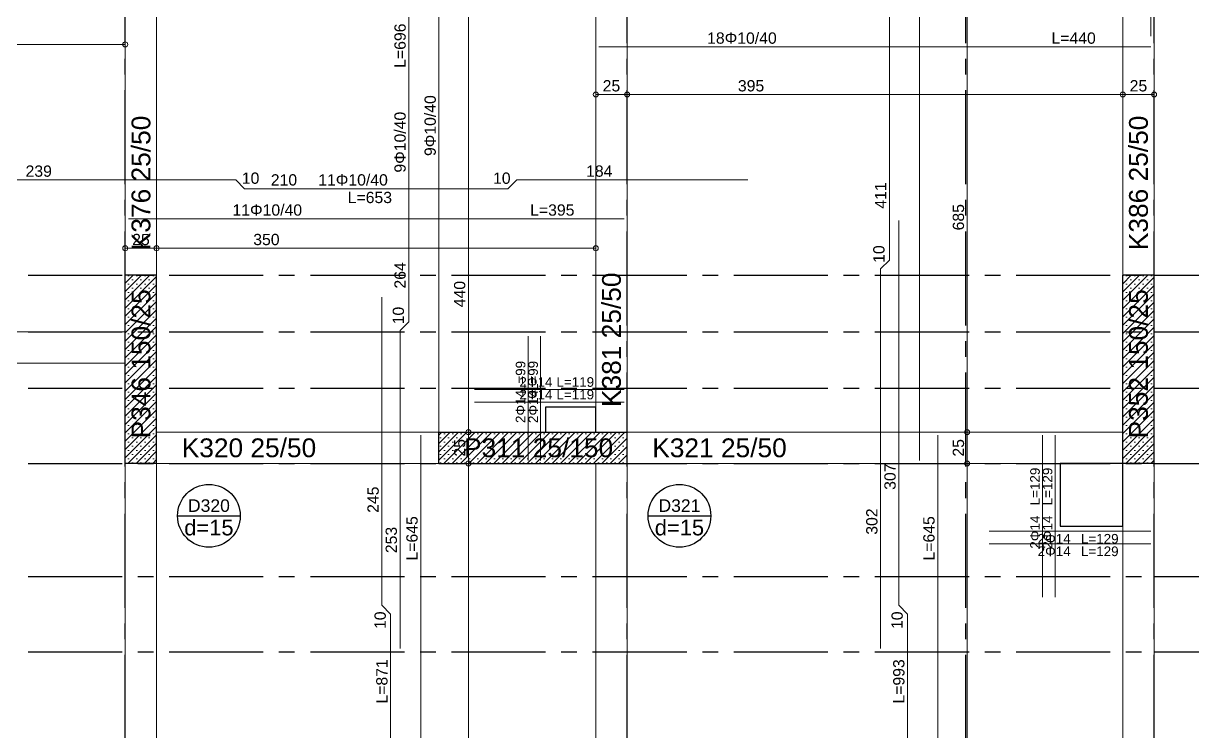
# Model space of a CAD drawing. Header units: millimetres. Extents: x 2232 to 85269, y -3593 to 5869.
# Drawn here: x 63403 to 64335, y 4194 to 4759 of the extents above; entities that cross this region are included whole.
import ezdxf

# ---------------------------------------------------------------- set-up
doc = ezdxf.new("R2010")
doc.units = ezdxf.units.MM
doc.linetypes.add('CENTER2', pattern=[112.5, 75, -12.5, 12.5, -12.5])
doc.linetypes.add('DASHDOT2', pattern=[12.7, 6.35, -3.175, 0, -3.175])
doc.layers.add('aks', color=251, linetype='DASHDOT2', lineweight=35)
for name, color, linetype in [('Donatı Topl. Uzun. Yazısı', 7, 'Continuous'), ('Donatı Uz. Yazısı', 7, 'Continuous'), ('Donatı Yazısı', 7, 'Continuous'), ('Donatı Çizgisi', 7, 'Continuous'), ('Döşeme', 7, 'Continuous'), ('Döşeme Boşluğu', 7, 'Continuous'), ('Kiriş', 7, 'Continuous'), ('Panel', 7, 'Continuous'), ('Standart', 7, 'Continuous'), ('Ölçülendirme', 7, 'Continuous')]:
    doc.layers.add(name, color=color, linetype=linetype)
doc.styles.add('arial_1_18', font='arial.ttf', dxfattribs={"height": 0.2})
pattern_1 = [(45, (0, 0), (-3.314563, 3.314563), []), (45, (3.3146, 0), (-3.314563, 3.314563), [0, -4.6875])]

# ---------------------------------------------------------------- blocks, each defined once
blk = doc.blocks.new('IDE612Entity5201')
at = {"layer": 'aks', "color": 251, "linetype": 'CENTER2', "lineweight": -3}
blk.add_lwpolyline([(3110, 0), (3110, 2330)], dxfattribs=at)
blk = doc.blocks.new('IDE612Entity5208')
at = {"layer": 'aks', "color": 251, "linetype": 'CENTER2', "lineweight": -3}
blk.add_lwpolyline([(3260, 0), (3260, 2330)], dxfattribs=at)
blk = doc.blocks.new('IDE612Entity5215')
at = {"layer": 'aks', "color": 251, "linetype": 'CENTER2', "lineweight": -3}
blk.add_lwpolyline([(2840, 0), (2840, 2330)], dxfattribs=at)
blk = doc.blocks.new('IDE612Entity5229')
at = {"layer": 'aks', "color": 251, "linetype": 'CENTER2', "lineweight": -3}
blk.add_lwpolyline([(2440, 0), (2440, 2330)], dxfattribs=at)
blk = doc.blocks.new('IDE612Entity5417')
at = {"layer": 'aks', "color": 251, "linetype": 'CENTER2', "lineweight": -3}
blk.add_lwpolyline([(3260, 1375), (3788, 1375)], dxfattribs=at)
blk = doc.blocks.new('IDE612Entity5418')
at = {"layer": 'aks', "color": 251, "linetype": 'CENTER2', "lineweight": -3}
blk.add_lwpolyline([(0, 1375), (3260, 1375)], dxfattribs=at)
blk = doc.blocks.new('IDE612Entity5424')
at = {"layer": 'aks', "color": 251, "linetype": 'CENTER2', "lineweight": -3}
blk.add_lwpolyline([(3260, 1525), (3788, 1525)], dxfattribs=at)
blk = doc.blocks.new('IDE612Entity5425')
at = {"layer": 'aks', "color": 251, "linetype": 'CENTER2', "lineweight": -3}
blk.add_lwpolyline([(0, 1525), (3260, 1525)], dxfattribs=at)
blk = doc.blocks.new('IDE612Entity5431')
at = {"layer": 'aks', "color": 251, "linetype": 'CENTER2', "lineweight": -3}
blk.add_lwpolyline([(3260, 1315), (3788, 1315)], dxfattribs=at)
blk = doc.blocks.new('IDE612Entity5432')
at = {"layer": 'aks', "color": 251, "linetype": 'CENTER2', "lineweight": -3}
blk.add_lwpolyline([(0, 1315), (3260, 1315)], dxfattribs=at)
blk = doc.blocks.new('IDE612Entity5438')
at = {"layer": 'aks', "color": 251, "linetype": 'CENTER2', "lineweight": -3}
blk.add_lwpolyline([(3260, 1570), (3788, 1570)], dxfattribs=at)
blk = doc.blocks.new('IDE612Entity5439')
at = {"layer": 'aks', "color": 251, "linetype": 'CENTER2', "lineweight": -3}
blk.add_lwpolyline([(0, 1570), (3260, 1570)], dxfattribs=at)
blk = doc.blocks.new('IDE612Entity5445')
at = {"layer": 'aks', "color": 251, "linetype": 'CENTER2', "lineweight": -3}
blk.add_lwpolyline([(3260, 1465), (3788, 1465)], dxfattribs=at)
blk = doc.blocks.new('IDE612Entity5446')
at = {"layer": 'aks', "color": 251, "linetype": 'CENTER2', "lineweight": -3}
blk.add_lwpolyline([(0, 1465), (3260, 1465)], dxfattribs=at)
blk = doc.blocks.new('IDE612Entity5452')
at = {"layer": 'aks', "color": 251, "linetype": 'CENTER2', "lineweight": -3}
blk.add_lwpolyline([(3260, 1615), (3788, 1615)], dxfattribs=at)
blk = doc.blocks.new('IDE612Entity5453')
at = {"layer": 'aks', "color": 251, "linetype": 'CENTER2', "lineweight": -3}
blk.add_lwpolyline([(0, 1615), (3260, 1615)], dxfattribs=at)
blk = doc.blocks.new('IDE612Entity5760')
at = {"layer": 'Kiriş', "color": 4, "linetype": 'Continuous', "lineweight": 5}
blk.add_lwpolyline([(2465, 1615), (2465, 1920)], dxfattribs=at)
blk = doc.blocks.new('IDE612Entity5761')
at = {"layer": 'Kiriş', "color": 4, "linetype": 'Continuous', "lineweight": 5}
blk.add_lwpolyline([(2440, 1615), (2440, 1920)], dxfattribs=at)
blk = doc.blocks.new('IDE612Entity5762')
at = {"layer": 'Kiriş', "color": 159, "linetype": 'Continuous', "lineweight": 5, "style": 'arial_1_18'}
blk.add_text('K376 25/50', height=15, rotation=90, dxfattribs=at).set_placement((2460, 1635))
blk = doc.blocks.new('IDE612Entity5772')
at = {"layer": 'Panel', "linetype": 'Continuous', "lineweight": 5}
h = blk.add_hatch(dxfattribs=at)
h.set_pattern_fill('SACNCR', color=163, scale=50, style=0)
h.set_pattern_definition(pattern_1)
h.paths.add_polyline_path([(3235, 1465), (3235, 1615), (3260, 1615), (3260, 1465)])
blk = doc.blocks.new('IDE612Entity5773')
at = {"layer": 'Panel', "color": 164, "linetype": 'Continuous', "lineweight": -3}
blk.add_lwpolyline([(3260, 1465), (3235, 1465)], dxfattribs=at)
blk = doc.blocks.new('IDE612Entity5774')
at = {"layer": 'Panel', "color": 164, "linetype": 'Continuous', "lineweight": -3}
blk.add_lwpolyline([(3260, 1465), (3260, 1615)], dxfattribs=at)
blk = doc.blocks.new('IDE612Entity5775')
at = {"layer": 'Panel', "color": 164, "linetype": 'Continuous', "lineweight": -3}
blk.add_lwpolyline([(3260, 1615), (3235, 1615)], dxfattribs=at)
blk = doc.blocks.new('IDE612Entity5776')
at = {"layer": 'Panel', "color": 164, "linetype": 'Continuous', "lineweight": -3}
blk.add_lwpolyline([(3235, 1465), (3235, 1615)], dxfattribs=at)
blk = doc.blocks.new('IDE612Entity5777')
at = {"layer": 'Panel', "color": 159, "linetype": 'Continuous', "lineweight": -3, "style": 'arial_1_18'}
blk.add_text('P352 150/25', height=15, rotation=90, dxfattribs=at).set_placement((3255, 1485))
blk = doc.blocks.new('IDE612Entity5778')
at = {"layer": 'Kiriş', "color": 4, "linetype": 'Continuous', "lineweight": 5}
blk.add_lwpolyline([(2840, 1490), (2840, 1920)], dxfattribs=at)
blk = doc.blocks.new('IDE612Entity5779')
at = {"layer": 'Kiriş', "color": 4, "linetype": 'Continuous', "lineweight": 5}
blk.add_lwpolyline([(2815, 1490), (2815, 1920)], dxfattribs=at)
blk = doc.blocks.new('IDE612Entity5780')
at = {"layer": 'Kiriş', "color": 159, "linetype": 'Continuous', "lineweight": 5, "style": 'arial_1_18'}
blk.add_text('K381 25/50', height=15, rotation=90, dxfattribs=at).set_placement((2835, 1510))
blk = doc.blocks.new('IDE612Entity5787')
at = {"layer": 'Kiriş', "color": 4, "linetype": 'Continuous', "lineweight": 5}
blk.add_lwpolyline([(3260, 1615), (3260, 1920)], dxfattribs=at)
blk = doc.blocks.new('IDE612Entity5788')
at = {"layer": 'Kiriş', "color": 4, "linetype": 'Continuous', "lineweight": 5}
blk.add_lwpolyline([(3235, 1615), (3235, 1920)], dxfattribs=at)
blk = doc.blocks.new('IDE612Entity5789')
at = {"layer": 'Kiriş', "color": 159, "linetype": 'Continuous', "lineweight": 5, "style": 'arial_1_18'}
blk.add_text('K386 25/50', height=15, rotation=90, dxfattribs=at).set_placement((3255, 1635))
blk = doc.blocks.new('IDE612Entity5834')
at = {"layer": 'Kiriş', "color": 4, "linetype": 'Continuous', "lineweight": 5}
blk.add_lwpolyline([(2465, 1465), (2690, 1465)], dxfattribs=at)
blk = doc.blocks.new('IDE612Entity5835')
at = {"layer": 'Kiriş', "color": 4, "linetype": 'Continuous', "lineweight": 5}
blk.add_lwpolyline([(2465, 1490), (2690, 1490)], dxfattribs=at)
blk = doc.blocks.new('IDE612Entity5836')
at = {"layer": 'Kiriş', "color": 159, "linetype": 'Continuous', "lineweight": 5, "style": 'arial_1_18'}
blk.add_text('K320 25/50', height=15, dxfattribs=at).set_placement((2485, 1470))
blk = doc.blocks.new('IDE612Entity5837')
at = {"layer": 'Panel', "linetype": 'Continuous', "lineweight": 5}
h = blk.add_hatch(dxfattribs=at)
h.set_pattern_fill('SACNCR', color=163, scale=50, style=0)
h.set_pattern_definition(pattern_1)
h.paths.add_polyline_path([(2690, 1490), (2840, 1490), (2840, 1465), (2690, 1465)])
blk = doc.blocks.new('IDE612Entity5838')
at = {"layer": 'Panel', "color": 164, "linetype": 'Continuous', "lineweight": -3}
blk.add_lwpolyline([(2690, 1465), (2690, 1490)], dxfattribs=at)
blk = doc.blocks.new('IDE612Entity5839')
at = {"layer": 'Panel', "color": 164, "linetype": 'Continuous', "lineweight": -3}
blk.add_lwpolyline([(2690, 1465), (2840, 1465)], dxfattribs=at)
blk = doc.blocks.new('IDE612Entity5840')
at = {"layer": 'Panel', "color": 164, "linetype": 'Continuous', "lineweight": -3}
blk.add_lwpolyline([(2840, 1465), (2840, 1490)], dxfattribs=at)
blk = doc.blocks.new('IDE612Entity5841')
at = {"layer": 'Panel', "color": 164, "linetype": 'Continuous', "lineweight": -3}
blk.add_lwpolyline([(2690, 1490), (2840, 1490)], dxfattribs=at)
blk = doc.blocks.new('IDE612Entity5842')
at = {"layer": 'Panel', "color": 159, "linetype": 'Continuous', "lineweight": -3, "style": 'arial_1_18'}
blk.add_text('P311 25/150', height=15, dxfattribs=at).set_placement((2710, 1470))
blk = doc.blocks.new('IDE612Entity5843')
at = {"layer": 'Döşeme', "color": 117, "linetype": 'Continuous', "lineweight": -3}
blk.add_lwpolyline([(2481.67, 1423.33), (2531.67, 1423.33)], dxfattribs=at)
blk.add_circle((2506.67, 1423.33), 25, dxfattribs=at)
at = {"layer": 'Döşeme', "color": 178, "linetype": 'Continuous', "lineweight": -3, "style": 'arial_1_18'}
blk.add_text('D320', height=10, dxfattribs=at).set_placement((2489.97, 1426.46))
at = {"layer": 'Döşeme', "color": 164, "linetype": 'Continuous', "lineweight": -3, "style": 'arial_1_18'}
blk.add_text('d=15', height=12.5, dxfattribs=at).set_placement((2487, 1407.71))
blk = doc.blocks.new('IDE612Entity6037')
at = {"layer": 'Kiriş', "color": 4, "linetype": 'Continuous', "lineweight": 5}
blk.add_lwpolyline([(2465, 865), (2465, 1465)], dxfattribs=at)
blk = doc.blocks.new('IDE612Entity6038')
at = {"layer": 'Kiriş', "color": 4, "linetype": 'Continuous', "lineweight": 5}
blk.add_lwpolyline([(2440, 865), (2440, 1465)], dxfattribs=at)
blk = doc.blocks.new('IDE612Entity6058')
at = {"layer": 'Kiriş', "color": 4, "linetype": 'Continuous', "lineweight": 5}
blk.add_lwpolyline([(2110, 1545), (2440, 1545)], dxfattribs=at)
blk = doc.blocks.new('IDE612Entity6059')
at = {"layer": 'Kiriş', "color": 4, "linetype": 'Continuous', "lineweight": 5}
blk.add_lwpolyline([(2110, 1570), (2440, 1570)], dxfattribs=at)
blk = doc.blocks.new('IDE612Entity6061')
at = {"layer": 'Panel', "linetype": 'Continuous', "lineweight": 5}
h = blk.add_hatch(dxfattribs=at)
h.set_pattern_fill('SACNCR', color=163, scale=50, style=0)
h.set_pattern_definition(pattern_1)
h.paths.add_polyline_path([(2440, 1465), (2440, 1615), (2465, 1615), (2465, 1465)])
blk = doc.blocks.new('IDE612Entity6062')
at = {"layer": 'Panel', "color": 164, "linetype": 'Continuous', "lineweight": -3}
blk.add_lwpolyline([(2465, 1465), (2440, 1465)], dxfattribs=at)
blk = doc.blocks.new('IDE612Entity6063')
at = {"layer": 'Panel', "color": 164, "linetype": 'Continuous', "lineweight": -3}
blk.add_lwpolyline([(2465, 1465), (2465, 1615)], dxfattribs=at)
blk = doc.blocks.new('IDE612Entity6064')
at = {"layer": 'Panel', "color": 164, "linetype": 'Continuous', "lineweight": -3}
blk.add_lwpolyline([(2465, 1615), (2440, 1615)], dxfattribs=at)
blk = doc.blocks.new('IDE612Entity6065')
at = {"layer": 'Panel', "color": 164, "linetype": 'Continuous', "lineweight": -3}
blk.add_lwpolyline([(2440, 1465), (2440, 1615)], dxfattribs=at)
blk = doc.blocks.new('IDE612Entity6066')
at = {"layer": 'Panel', "color": 159, "linetype": 'Continuous', "lineweight": -3, "style": 'arial_1_18'}
blk.add_text('P346 150/25', height=15, rotation=90, dxfattribs=at).set_placement((2460, 1485))
blk = doc.blocks.new('IDE612Entity6088')
at = {"layer": 'Kiriş', "color": 4, "linetype": 'Continuous', "lineweight": 5}
blk.add_lwpolyline([(3260, 865), (3260, 1465)], dxfattribs=at)
blk = doc.blocks.new('IDE612Entity6089')
at = {"layer": 'Kiriş', "color": 4, "linetype": 'Continuous', "lineweight": 5}
blk.add_lwpolyline([(3235, 865), (3235, 1465)], dxfattribs=at)
blk = doc.blocks.new('IDE612Entity6094')
at = {"layer": 'Kiriş', "color": 4, "linetype": 'Continuous', "lineweight": 5}
blk.add_lwpolyline([(2840, 865), (2840, 1465)], dxfattribs=at)
blk = doc.blocks.new('IDE612Entity6095')
at = {"layer": 'Kiriş', "color": 4, "linetype": 'Continuous', "lineweight": 5}
blk.add_lwpolyline([(2815, 865), (2815, 1465)], dxfattribs=at)
blk = doc.blocks.new('IDE612Entity6097')
at = {"layer": 'Kiriş', "color": 4, "linetype": 'Continuous', "lineweight": 5}
blk.add_lwpolyline([(2840, 1465), (3235, 1465)], dxfattribs=at)
blk = doc.blocks.new('IDE612Entity6098')
at = {"layer": 'Kiriş', "color": 4, "linetype": 'Continuous', "lineweight": 5}
blk.add_lwpolyline([(2840, 1490), (3235, 1490)], dxfattribs=at)
blk = doc.blocks.new('IDE612Entity6099')
at = {"layer": 'Kiriş', "color": 159, "linetype": 'Continuous', "lineweight": 5, "style": 'arial_1_18'}
blk.add_text('K321 25/50', height=15, dxfattribs=at).set_placement((2860, 1470))
blk = doc.blocks.new('IDE612Entity6100')
at = {"layer": 'Döşeme', "color": 117, "linetype": 'Continuous', "lineweight": -3}
blk.add_lwpolyline([(2856.67, 1423.33), (2906.67, 1423.33)], dxfattribs=at)
blk.add_circle((2881.67, 1423.33), 25, dxfattribs=at)
at = {"layer": 'Döşeme', "color": 178, "linetype": 'Continuous', "lineweight": -3, "style": 'arial_1_18'}
blk.add_text('D321', height=10, dxfattribs=at).set_placement((2864.97, 1426.46))
at = {"layer": 'Döşeme', "color": 164, "linetype": 'Continuous', "lineweight": -3, "style": 'arial_1_18'}
blk.add_text('d=15', height=12.5, dxfattribs=at).set_placement((2862, 1407.71))
blk = doc.blocks.new('IDE612Entity6101')
at = {"layer": 'Döşeme Boşluğu', "color": 8, "linetype": 'Continuous', "lineweight": -3}
blk.add_lwpolyline([(3235, 1415), (3235, 1465)], dxfattribs=at)
blk = doc.blocks.new('IDE612Entity6102')
at = {"layer": 'Döşeme Boşluğu', "color": 8, "linetype": 'Continuous', "lineweight": -3}
blk.add_lwpolyline([(3235, 1465), (3185, 1465)], dxfattribs=at)
blk = doc.blocks.new('IDE612Entity6103')
at = {"layer": 'Döşeme Boşluğu', "color": 8, "linetype": 'Continuous', "lineweight": -3}
blk.add_lwpolyline([(3185, 1465), (3185, 1415)], dxfattribs=at)
blk = doc.blocks.new('IDE612Entity6104')
at = {"layer": 'Döşeme Boşluğu', "color": 8, "linetype": 'Continuous', "lineweight": -3}
blk.add_lwpolyline([(3185, 1415), (3235, 1415)], dxfattribs=at)
blk = doc.blocks.new('IDE612Entity6105')
at = {"layer": 'Donatı Çizgisi', "color": 5, "linetype": 'Continuous', "lineweight": 5}
blk.add_lwpolyline([(3181, 1358.41), (3181, 1487.5)], dxfattribs=at)
at = {"layer": 'Donatı Topl. Uzun. Yazısı', "color": 1, "linetype": 'Continuous', "lineweight": 5, "style": 'arial_1_18'}
blk.add_text('L=129', height=7.65, rotation=90, dxfattribs=at).set_placement((3178.87, 1431.67))
at = {"layer": 'Donatı Yazısı', "color": 5, "linetype": 'Continuous', "lineweight": 5, "style": 'arial_1_18'}
blk.add_text('2Φ14', height=7.65, rotation=90, dxfattribs=at).set_placement((3178.87, 1397.14))
blk = doc.blocks.new('IDE612Entity6106')
at = {"layer": 'Donatı Çizgisi', "color": 5, "linetype": 'Continuous', "lineweight": 5}
blk.add_lwpolyline([(3171, 1358.41), (3171, 1487.5)], dxfattribs=at)
at = {"layer": 'Donatı Topl. Uzun. Yazısı', "color": 1, "linetype": 'Continuous', "lineweight": 5, "style": 'arial_1_18'}
blk.add_text('L=129', height=7.65, rotation=90, dxfattribs=at).set_placement((3168.87, 1431.67))
at = {"layer": 'Donatı Yazısı', "color": 5, "linetype": 'Continuous', "lineweight": 5, "style": 'arial_1_18'}
blk.add_text('2Φ14', height=7.65, rotation=90, dxfattribs=at).set_placement((3168.87, 1397.14))
blk = doc.blocks.new('IDE612Entity6107')
at = {"layer": 'Donatı Çizgisi', "color": 5, "linetype": 'Continuous', "lineweight": 5}
blk.add_lwpolyline([(3128.41, 1411), (3257.5, 1411)], dxfattribs=at)
at = {"layer": 'Donatı Topl. Uzun. Yazısı', "color": 1, "linetype": 'Continuous', "lineweight": 5, "style": 'arial_1_18'}
blk.add_text('L=129', height=7.65, dxfattribs=at).set_placement((3201.67, 1401.22))
at = {"layer": 'Donatı Yazısı', "color": 5, "linetype": 'Continuous', "lineweight": 5, "style": 'arial_1_18'}
blk.add_text('2Φ14', height=7.65, dxfattribs=at).set_placement((3167.14, 1401.22))
blk = doc.blocks.new('IDE612Entity6108')
at = {"layer": 'Donatı Çizgisi', "color": 5, "linetype": 'Continuous', "lineweight": 5}
blk.add_lwpolyline([(3128.41, 1401), (3257.5, 1401)], dxfattribs=at)
at = {"layer": 'Donatı Topl. Uzun. Yazısı', "color": 1, "linetype": 'Continuous', "lineweight": 5, "style": 'arial_1_18'}
blk.add_text('L=129', height=7.65, dxfattribs=at).set_placement((3201.67, 1391.22))
at = {"layer": 'Donatı Yazısı', "color": 5, "linetype": 'Continuous', "lineweight": 5, "style": 'arial_1_18'}
blk.add_text('2Φ14', height=7.65, dxfattribs=at).set_placement((3167.14, 1391.22))
blk = doc.blocks.new('IDE612Entity6279')
at = {"layer": 'Döşeme Boşluğu', "color": 8, "linetype": 'Continuous', "lineweight": -3}
blk.add_lwpolyline([(2775, 1510), (2775, 1490)], dxfattribs=at)
blk = doc.blocks.new('IDE612Entity6280')
at = {"layer": 'Döşeme Boşluğu', "color": 8, "linetype": 'Continuous', "lineweight": -3}
blk.add_lwpolyline([(2775, 1490), (2815, 1490)], dxfattribs=at)
blk = doc.blocks.new('IDE612Entity6281')
at = {"layer": 'Döşeme Boşluğu', "color": 8, "linetype": 'Continuous', "lineweight": -3}
blk.add_lwpolyline([(2815, 1490), (2815, 1510)], dxfattribs=at)
blk = doc.blocks.new('IDE612Entity6282')
at = {"layer": 'Döşeme Boşluğu', "color": 8, "linetype": 'Continuous', "lineweight": -3}
blk.add_lwpolyline([(2815, 1510), (2775, 1510)], dxfattribs=at)
blk = doc.blocks.new('IDE612Entity6283')
at = {"layer": 'Donatı Çizgisi', "color": 5, "linetype": 'Continuous', "lineweight": 5}
blk.add_lwpolyline([(2771, 1467.5), (2771, 1566.59)], dxfattribs=at)
at = {"layer": 'Donatı Topl. Uzun. Yazısı', "color": 1, "linetype": 'Continuous', "lineweight": 5, "style": 'arial_1_18'}
blk.add_text('L=99', height=7.65, rotation=90, dxfattribs=at).set_placement((2768.87, 1522.7))
at = {"layer": 'Donatı Yazısı', "color": 5, "linetype": 'Continuous', "lineweight": 5, "style": 'arial_1_18'}
blk.add_text('2Φ14', height=7.65, rotation=90, dxfattribs=at).set_placement((2768.87, 1497.23))
blk = doc.blocks.new('IDE612Entity6284')
at = {"layer": 'Donatı Çizgisi', "color": 5, "linetype": 'Continuous', "lineweight": 5}
blk.add_lwpolyline([(2761, 1467.5), (2761, 1566.59)], dxfattribs=at)
at = {"layer": 'Donatı Topl. Uzun. Yazısı', "color": 1, "linetype": 'Continuous', "lineweight": 5, "style": 'arial_1_18'}
blk.add_text('L=99', height=7.65, rotation=90, dxfattribs=at).set_placement((2758.87, 1522.7))
at = {"layer": 'Donatı Yazısı', "color": 5, "linetype": 'Continuous', "lineweight": 5, "style": 'arial_1_18'}
blk.add_text('2Φ14', height=7.65, rotation=90, dxfattribs=at).set_placement((2758.87, 1497.23))
blk = doc.blocks.new('IDE612Entity6285')
at = {"layer": 'Donatı Çizgisi', "color": 5, "linetype": 'Continuous', "lineweight": 5}
blk.add_lwpolyline([(2718.41, 1514), (2837.5, 1514)], dxfattribs=at)
at = {"layer": 'Donatı Topl. Uzun. Yazısı', "color": 1, "linetype": 'Continuous', "lineweight": 5, "style": 'arial_1_18'}
blk.add_text('L=119', height=7.65, dxfattribs=at).set_placement((2783.67, 1516.12))
at = {"layer": 'Donatı Yazısı', "color": 5, "linetype": 'Continuous', "lineweight": 5, "style": 'arial_1_18'}
blk.add_text('2Φ14', height=7.65, dxfattribs=at).set_placement((2754.14, 1516.12))
blk = doc.blocks.new('IDE612Entity6286')
at = {"layer": 'Donatı Çizgisi', "color": 5, "linetype": 'Continuous', "lineweight": 5}
blk.add_lwpolyline([(2718.41, 1524), (2837.5, 1524)], dxfattribs=at)
at = {"layer": 'Donatı Topl. Uzun. Yazısı', "color": 1, "linetype": 'Continuous', "lineweight": 5, "style": 'arial_1_18'}
blk.add_text('L=119', height=7.65, dxfattribs=at).set_placement((2783.67, 1526.12))
at = {"layer": 'Donatı Yazısı', "color": 5, "linetype": 'Continuous', "lineweight": 5, "style": 'arial_1_18'}
blk.add_text('2Φ14', height=7.65, dxfattribs=at).set_placement((2754.14, 1526.12))
blk = doc.blocks.new('IDE612Entity6497')
at = {"layer": 'Donatı Çizgisi', "color": 5, "linetype": 'Continuous', "lineweight": 5}
for points in [[(3073, 1467.5), (3073, 2197.5)], [(3049, 1627), (3049, 2038)], [(2690, 1467.5), (2690, 1952.5)], [(2666, 1578), (2666, 1842)], [(3257.5, 1828), (3257.5, 1805.5)], [(2817.5, 1797), (3257.5, 1797)], [(2288.75, 1691), (2528, 1691)], [(2528, 1691), (2535, 1684)], [(2745, 1684), (2752, 1691)], [(2752, 1691), (2936.25, 1691)], [(2535, 1684), (2745, 1684)], [(2442.5, 1660), (2837.5, 1660)], [(3056.5, 1352), (3056.5, 1658.75)], [(3042, 1620), (3049, 1627)], [(3042, 1317.5), (3042, 1620)], [(2644.5, 1352), (2644.5, 1597.5)], [(2659, 1571), (2666, 1578)], [(2659, 1317.5), (2659, 1571)], [(2675.5, 842.5), (2675.5, 1487.5)], [(3087.5, 842.5), (3087.5, 1487.5)], [(2651.5, 1345), (2644.5, 1352)], [(3063.5, 1345), (3056.5, 1352)], [(2651.5, 985), (2651.5, 1345)], [(3063.5, 985), (3063.5, 1345)]]:
    blk.add_lwpolyline(points, dxfattribs=at)
at = {"layer": 'Donatı Topl. Uzun. Yazısı', "color": 1, "linetype": 'Continuous', "lineweight": 5, "style": 'arial_1_18'}
for s, p in [('L=696', (2663.5, 1780.29)), ('L=645', (2673, 1387.69)), ('L=645', (3085, 1387.69)), ('L=871', (2649, 1273.69)), ('L=993', (3061, 1273.69))]:
    blk.add_text(s, height=9, rotation=90, dxfattribs=at).set_placement(p)
for s, p in [('L=440', (3178.19, 1799.5)), ('L=653', (2617.29, 1672.5)), ('L=395', (2762.69, 1662.5))]:
    blk.add_text(s, height=9, dxfattribs=at).set_placement(p)
at = {"layer": 'Donatı Uz. Yazısı', "color": 5, "linetype": 'Continuous', "lineweight": 5, "style": 'arial_1_18'}
for s, p in [('239', (2360.53, 1693.5)), ('10', (2532.9, 1687.87)), ('10', (2733.12, 1687.87)), ('184', (2807.28, 1693.5)), ('210', (2556, 1686.5))]:
    blk.add_text(s, height=9, dxfattribs=at).set_placement(p)
for s, p in [('411', (3046.5, 1668.1)), ('10', (3045.13, 1624.9)), ('264', (2663.5, 1604.4)), ('10', (2662.13, 1575.9)), ('307', (3054, 1444.02)), ('245', (2642, 1425.65)), ('302', (3039.5, 1408.25)), ('253', (2656.5, 1393.55)), ('10', (2647.63, 1333.12)), ('10', (3059.63, 1333.12))]:
    blk.add_text(s, height=9, rotation=90, dxfattribs=at).set_placement(p)
at = {"layer": 'Donatı Yazısı', "color": 5, "linetype": 'Continuous', "lineweight": 5, "style": 'arial_1_18'}
for s, p in [('18Φ10/40', (2903.74, 1799.5)), ('11Φ10/40', (2593.8, 1686.5)), ('11Φ10/40', (2525.45, 1662.5))]:
    blk.add_text(s, height=9, dxfattribs=at).set_placement(p)
for p in [(2687.5, 1710), (2663.5, 1696.8)]:
    blk.add_text('9Φ10/40', height=9, rotation=90, dxfattribs=at).set_placement(p)
blk = doc.blocks.new('IDE612Entity6498')
at = {"layer": 'Ölçülendirme', "color": 1, "linetype": 'Continuous', "lineweight": 5}
for points in [[(3111, 1465), (3111, 2175)], [(2713.5, 1465), (2713.5, 1930)], [(1800, 1799), (2440, 1799)], [(2815, 1759), (3260, 1759)], [(2440, 1636.5), (2815, 1636.5)], [(2713.5, 840), (2713.5, 1465)], [(3111, 840), (3111, 1465)]]:
    blk.add_lwpolyline(points, dxfattribs=at)
for centre in [(2440, 1799), (2815, 1759), (2840, 1759), (3235, 1759), (3260, 1759), (2440, 1636.5), (2465, 1636.5), (2815, 1636.5), (2713.5, 1490), (3111, 1490), (2713.5, 1465), (2713.5, 1465), (3111, 1465), (3111, 1465)]:
    blk.add_circle(centre, 2, dxfattribs=at)
at = {"layer": 'Ölçülendirme', "color": 1, "linetype": 'Continuous', "lineweight": 5, "style": 'arial_1_18'}
for s, p in [('25', (2820.51, 1761.5)), ('395', (2928.26, 1761.5)), ('25', (3240.51, 1761.5)), ('25', (2445.51, 1639)), ('350', (2542.01, 1639))]:
    blk.add_text(s, height=9, dxfattribs=at).set_placement(p)
for s, p in [('685', (3108.5, 1650.76)), ('440', (2711, 1589.51)), ('25', (2711, 1470.51)), ('25', (3108.5, 1470.51))]:
    blk.add_text(s, height=9, rotation=90, dxfattribs=at).set_placement(p)

msp = doc.modelspace()

# ---------------------------------------------------------------- block references
at = {"layer": 'aks'}
for name in ['IDE612Entity5229', 'IDE612Entity5215', 'IDE612Entity5201', 'IDE612Entity5208', 'IDE612Entity5453', 'IDE612Entity5452', 'IDE612Entity5439', 'IDE612Entity5438', 'IDE612Entity5425', 'IDE612Entity5424', 'IDE612Entity5446', 'IDE612Entity5445', 'IDE612Entity5418', 'IDE612Entity5417', 'IDE612Entity5432', 'IDE612Entity5431']:
    msp.add_blockref(name, (61044.62, 2942.89), dxfattribs=at)
at = {"layer": 'Döşeme'}
for name in ['IDE612Entity5843', 'IDE612Entity6100']:
    msp.add_blockref(name, (61044.62, 2942.89), dxfattribs=at)
at = {"layer": 'Döşeme Boşluğu'}
for name in ['IDE612Entity6279', 'IDE612Entity6282', 'IDE612Entity6281', 'IDE612Entity6280', 'IDE612Entity6102', 'IDE612Entity6103', 'IDE612Entity6101', 'IDE612Entity6104']:
    msp.add_blockref(name, (61044.62, 2942.89), dxfattribs=at)
at = {"layer": 'Kiriş'}
for name in ['IDE612Entity5761', 'IDE612Entity5760', 'IDE612Entity5779', 'IDE612Entity5778', 'IDE612Entity5788', 'IDE612Entity5787', 'IDE612Entity5762', 'IDE612Entity5789', 'IDE612Entity5780', 'IDE612Entity6059', 'IDE612Entity6058', 'IDE612Entity5835', 'IDE612Entity5836', 'IDE612Entity6098', 'IDE612Entity6099', 'IDE612Entity6038', 'IDE612Entity5834', 'IDE612Entity6037', 'IDE612Entity6095', 'IDE612Entity6094', 'IDE612Entity6097', 'IDE612Entity6089', 'IDE612Entity6088']:
    msp.add_blockref(name, (61044.62, 2942.89), dxfattribs=at)
at = {"layer": 'Panel'}
for name in ['IDE612Entity6061', 'IDE612Entity6064', 'IDE612Entity6065', 'IDE612Entity6063', 'IDE612Entity5772', 'IDE612Entity5775', 'IDE612Entity5776', 'IDE612Entity5774', 'IDE612Entity6066', 'IDE612Entity5777', 'IDE612Entity5837', 'IDE612Entity5838', 'IDE612Entity5841', 'IDE612Entity5842', 'IDE612Entity5840', 'IDE612Entity6062', 'IDE612Entity5839', 'IDE612Entity5773']:
    msp.add_blockref(name, (61044.62, 2942.89), dxfattribs=at)
at = {"layer": 'Standart'}
for name in ['IDE612Entity6497', 'IDE612Entity6498', 'IDE612Entity6284', 'IDE612Entity6283', 'IDE612Entity6286', 'IDE612Entity6285', 'IDE612Entity6106', 'IDE612Entity6105', 'IDE612Entity6107', 'IDE612Entity6108']:
    msp.add_blockref(name, (61044.62, 2942.89), dxfattribs=at)

doc.saveas('drawing.dxf')
